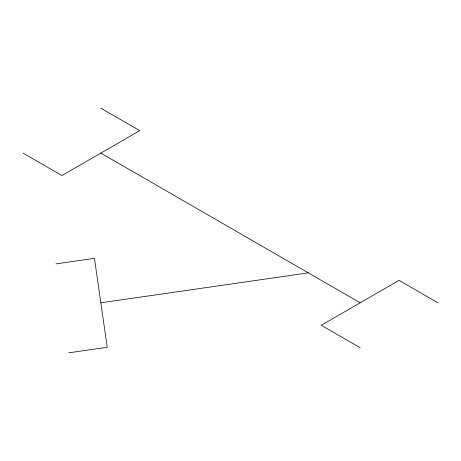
<?xml version="1.0" encoding="UTF-8"?>
<svg xmlns="http://www.w3.org/2000/svg" width="461" height="461" viewBox="0 0 461 461"><rect width="100%" height="100%" fill="white"/><g stroke="black" fill="none" stroke-linecap="round" stroke-linejoin="round"><path stroke-width="0.69" d="M55.954 263.905L94.453 258.35L107.234 347.266L68.741 352.821M100.844 302.808L308.294 272.866M100.844 108.179L139.741 130.636L61.947 175.549L23.05 153.092M437.95 302.808L399.053 280.351L321.259 325.264L360.156 347.721M100.844 153.092L360.156 302.808"/></g></svg>
